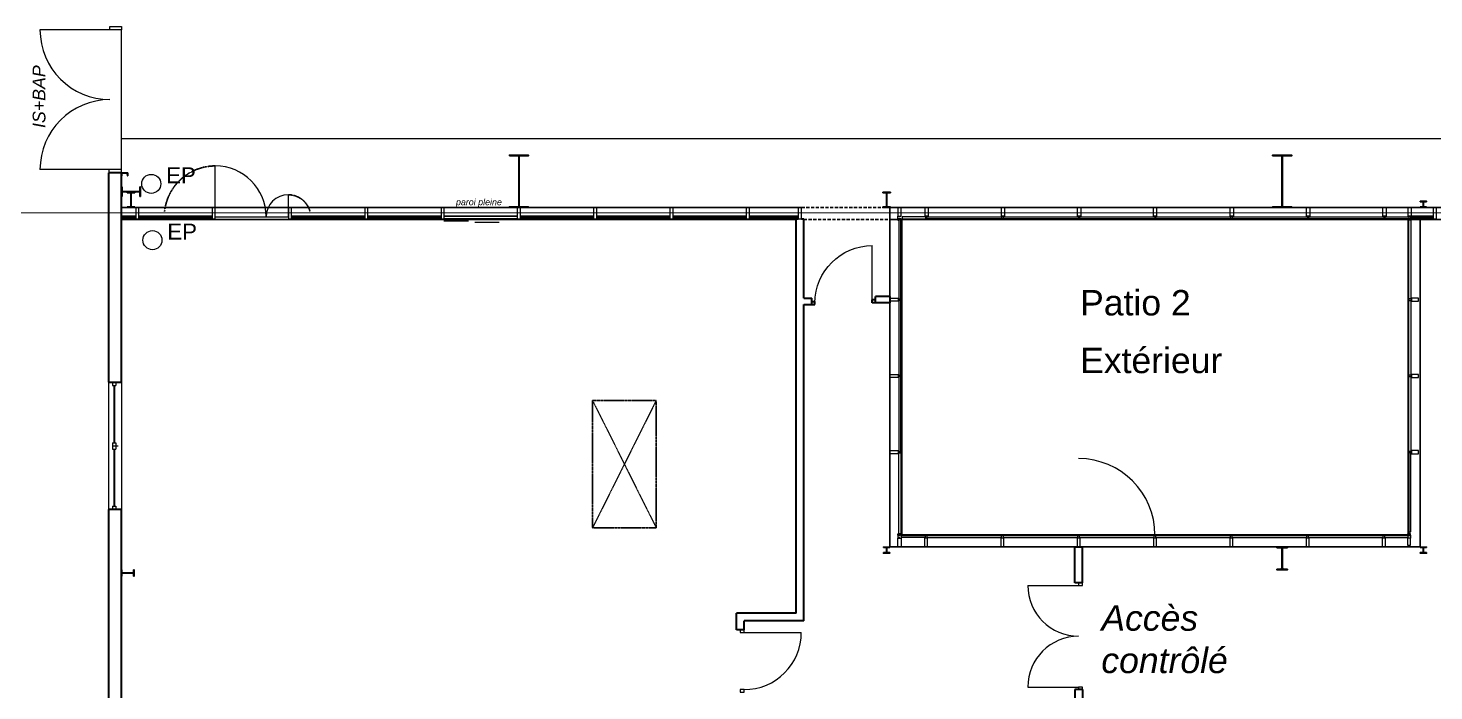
# Model space of a CAD drawing. Header units: metres. Extents: x 134472 to 303672, y 136880 to 366415.
# Drawn here: x 156380 to 178482, y 308494 to 318922 of the extents above; entities that cross this region are included whole.
import ezdxf

# ---------------------------------------------------------------- set-up
doc = ezdxf.new("R2010")
doc.units = ezdxf.units.M
doc.header["$LTSCALE"] = 2
doc.header["$MEASUREMENT"] = 0
for name, pattern in [('CACHE', [0.375, 0.25, -0.125]), ('CONTINU', [0]), ('Planta_2$0$CACHE', [0.375, 0.25, -0.125]), ('STYLE_12', [0.46875, 0.3125, -0.15625])]:
    doc.linetypes.add(name, pattern=pattern)
for name, color, linetype in [('0.01', 8, 'Continuous'), ('0.1TEN', 133, 'Planta_2$0$CACHE'), ('1', 5, 'Continuous'), ('MOJI', 7, 'Continuous')]:
    doc.layers.add(name, color=color, linetype=linetype)
for name, color, linetype, lineweight in [('0.03', 151, 'Continuous', 5), ('0.03TEN', 8, 'STYLE_12', 5), ('0.10', 92, 'Continuous', 9), ('0.15', 5, 'Continuous', 15), ('0.30', 1, 'Continuous', 30), ('cm', 133, 'Continuous', 0), ('slh-aa-chassis', 3, 'Continuous', 0), ('slh-aa-EP', 2, 'Continuous', 0)]:
    doc.layers.add(name, color=color, linetype=linetype, lineweight=lineweight)
doc.styles.add('arial', font='arial.ttf')

# ---------------------------------------------------------------- blocks, each defined once
blk = doc.blocks.new('chassis simple')
at = {"layer": 'slh-aa-chassis', "linetype": 'CONTINU', "lineweight": 0}
for p, q in [((0, 0), (90, 0)), ((0, 0), (0, -50)), ((50, 0), (50, -50)), ((0, -50), (50, -50)), ((20, -50), (20, -950)), ((30, -50), (30, -950)), ((0, -950), (50, -950)), ((0, -950), (0, -1000)), ((0, -1000), (90, -1000)), ((50, -950), (50, -1000))]:
    blk.add_line(p, q, dxfattribs=at)
blk = doc.blocks.new('slh-aa-EP 2')
at = {"color": 0, "linetype": 'ByBlock', "lineweight": -2}
blk.add_circle((0, 0), 150, dxfattribs=at)
at = {"color": 0, "linetype": 'ByBlock', "lineweight": -2, "insert": (234, 10), "char_height": 250, "attachment_point": 7, "style": 'arial'}
blk.add_mtext('EP', dxfattribs=at)

msp = doc.modelspace()

# ---------------------------------------------------------------- linework, layer by layer
at = {"layer": '0.01', "linetype": 'Continuous'}
for p, q in [((168539.471, 316099.317), (157846.586, 316099.317)), ((169926.586, 310759.317), (169926.586, 316099.317)), ((263046.586, 316099.317), (169926.586, 316099.317)), ((168454.471, 315909.317), (157846.586, 315909.317)), ((218046.586, 315909.317), (169926.586, 315909.317)), ((170116.586, 310949.317), (170116.586, 315909.317)), ((178101.586, 315919.317), (178076.586, 315919.317)), ((178076.586, 315909.317), (178076.586, 310949.317)), ((178266.586, 315909.317), (178266.586, 310759.317)), ((178086.586, 310999.317), (178086.586, 310939.317)), ((178266.586, 310759.317), (169926.586, 310759.317)), ((178086.586, 310939.317), (170106.586, 310939.317)), ((178076.586, 310949.317), (170116.586, 310949.317))]:
    msp.add_line(p, q, dxfattribs=at)
at = {"layer": '0.01', "linetype": 'CACHE', "ltscale": 100}
for p, q in [((168539.471, 316099.317), (169926.586, 316099.317)), ((168574.471, 315909.317), (169926.586, 315909.317))]:
    msp.add_line(p, q, dxfattribs=at)
at = {"layer": '0.01', "flags": 128}
for points in [[(171671.586, 316099.317), (169970.886, 316099.317)], [(158071.586, 315963.317), (157846.586, 315963.317)], [(158071.586, 315919.317), (157846.586, 315919.317)], [(159271.586, 315963.317), (158121.586, 315963.317)], [(159271.586, 315919.317), (158121.586, 315919.317)], [(161671.586, 315963.317), (160521.586, 315963.317)], [(161671.586, 315919.317), (160521.586, 315919.317)], [(162871.586, 315963.317), (161721.586, 315963.317)], [(162871.586, 315919.317), (161721.586, 315919.317)], [(164071.586, 315963.317), (162921.586, 315963.317)], [(164071.586, 315919.317), (162921.586, 315919.317)], [(165271.586, 315963.317), (164121.586, 315963.317)], [(165271.586, 315919.317), (164121.586, 315919.317)], [(166471.586, 315963.317), (165321.586, 315963.317)], [(166471.586, 315919.317), (165321.586, 315919.317)], [(167671.586, 315963.317), (166521.586, 315963.317)], [(167671.586, 315919.317), (166521.586, 315919.317)], [(168489.471, 315963.317), (167721.586, 315963.317)], [(168489.471, 315919.317), (167721.586, 315919.317)], [(178471.586, 315919.317), (178116.586, 315919.317)], [(178471.586, 315963.317), (178126.586, 315963.317)]]:
    msp.add_lwpolyline(points, dxfattribs=at)
at = {"layer": '0.03'}
for p, q in [((157846.586, 318896.728), (156566.586, 318896.728)), ((157846.586, 316696.728), (156566.586, 316696.728)), ((170507.786, 315955.117), (171685.386, 315955.117)), ((170507.786, 315923.117), (170507.786, 315955.117)), ((171685.386, 315923.117), (170507.786, 315923.117)), ((171685.386, 315955.117), (171685.386, 315923.117)), ((174107.786, 315955.117), (175285.386, 315955.117)), ((174107.786, 315923.117), (174107.786, 315955.117)), ((175285.386, 315923.117), (174107.786, 315923.117)), ((175285.386, 315955.117), (175285.386, 315923.117))]:
    msp.add_line(p, q, dxfattribs=at)
for points in [[(157666.586, 318946.728), (157846.586, 318946.728), (157846.586, 318896.728), (157666.586, 318896.728)], [(157646.586, 316646.728), (157846.586, 316646.728), (157846.586, 316696.728), (157646.586, 316696.728)], [(170070.786, 315904.317), (170070.786, 314660.517), (170102.786, 314660.517), (170102.786, 315904.317)], [(170495.386, 315955.117), (170122.786, 315955.117), (170122.786, 315923.117), (170495.386, 315923.117)], [(171717.786, 315955.117), (172895.386, 315955.117), (172895.386, 315923.117), (171717.786, 315923.117)], [(172917.786, 315955.117), (174095.386, 315955.117), (174095.386, 315923.117), (172917.786, 315923.117)], [(175317.786, 315955.117), (176495.386, 315955.117), (176495.386, 315923.117), (175317.786, 315923.117)], [(176517.786, 315955.117), (177695.386, 315955.117), (177695.386, 315923.117), (176517.786, 315923.117)], [(177717.786, 315955.117), (178090.386, 315955.117), (178090.386, 315923.117), (177717.786, 315923.117)], [(178118.586, 315904.317), (178118.586, 314660.517), (178086.586, 314660.517), (178086.586, 315904.317)], [(170070.786, 314638.117), (170070.786, 313460.517), (170102.786, 313460.517), (170102.786, 314638.117)], [(178118.586, 314638.117), (178118.586, 313460.517), (178086.586, 313460.517), (178086.586, 314638.117)], [(170070.786, 313438.117), (170070.786, 312260.517), (170102.786, 312260.517), (170102.786, 313438.117)], [(178118.586, 313438.117), (178118.586, 312260.517), (178086.586, 312260.517), (178086.586, 313438.117)], [(170070.786, 310963.117), (170070.786, 312238.117), (170102.786, 312238.117), (170102.786, 310963.117)], [(178118.586, 310994.317), (178118.586, 312238.117), (178086.586, 312238.117), (178086.586, 310994.317)], [(170485.386, 310907.317), (170112.786, 310907.317), (170112.786, 310939.317), (170485.386, 310939.317)], [(170507.786, 310907.317), (171685.386, 310907.317), (171685.386, 310939.317), (170507.786, 310939.317)], [(171707.786, 310907.317), (172885.386, 310907.317), (172885.386, 310939.317), (171707.786, 310939.317)], [(172907.786, 310907.317), (174085.386, 310907.317), (174085.386, 310939.317), (172907.786, 310939.317)], [(174107.786, 310907.317), (175285.386, 310907.317), (175285.386, 310939.317), (174107.786, 310939.317)], [(175307.786, 310907.317), (176485.386, 310907.317), (176485.386, 310939.317), (175307.786, 310939.317)], [(176507.786, 310907.317), (177685.386, 310907.317), (177685.386, 310939.317), (176507.786, 310939.317)], [(177707.786, 310907.317), (178080.386, 310907.317), (178080.386, 310939.317), (177707.786, 310939.317)]]:
    msp.add_lwpolyline(points, close=True, dxfattribs=at)
at = {"layer": '0.03', "flags": 128}
for points in [[(160121.586, 315953.317, 0.414213562), (159321.586, 316753.317)], [(160471.586, 316299.317, 0.414213562), (160121.586, 315949.317)], [(168751.586, 314599.317, -0.414213562), (169651.586, 315499.317)], [(174096.586, 310949.291, 0.414213562), (172896.586, 312149.291)], [(172096.586, 310154.736, 0.414213562), (172896.586, 309354.736)], [(167636.586, 308514.736, 0.414213562), (168536.586, 309414.736)], [(172896.586, 309354.736, 0.414213562), (172096.586, 308554.736)]]:
    msp.add_lwpolyline(points, format="xyb", dxfattribs=at)
for points in [[(159321.586, 315953.317), (159321.586, 316753.317)], [(160471.586, 315949.317), (160471.586, 316299.317)], [(158071.586, 315941.317), (157846.586, 315941.317)], [(159271.586, 315941.317), (158121.586, 315941.317)], [(160471.586, 315949.317), (159321.586, 315949.317)], [(161671.586, 315941.317), (160521.586, 315941.317)], [(162871.586, 315941.317), (161721.586, 315941.317)], [(165271.586, 315941.317), (164121.586, 315941.317)], [(166471.586, 315941.317), (165321.586, 315941.317)], [(167671.586, 315941.317), (166521.586, 315941.317)], [(168489.471, 315941.317), (167721.586, 315941.317)], [(178471.586, 315941.317), (178126.586, 315941.317)], [(169651.586, 314599.317), (169651.586, 315499.317)], [(172096.586, 310154.736), (172896.586, 310154.736)], [(167636.586, 309414.736), (168536.586, 309414.736)], [(172096.586, 308554.736), (172896.586, 308554.736)]]:
    msp.add_lwpolyline(points, dxfattribs=at)
at = {"layer": '0.03', "const_width": 1, "flags": 128}
msp.add_lwpolyline([(172896.586, 310949.317), (172896.586, 312149.317), (172896.586, 312149.317)], dxfattribs=at)
at = {"layer": '0.03'}
for centre, start, end in [((157666.586, 318896.728), 180, 270), ((157666.586, 316696.728), 90, 180)]:
    msp.add_arc(centre, 1100, start, end, dxfattribs=at)
at = {"layer": '0.03TEN', "linetype": 'Continuous'}
msp.add_line((157846.586, 316696.728), (157846.586, 318896.728), dxfattribs=at)
at = {"layer": '0.03TEN', "linetype": 'Continuous', "lineweight": 0}
msp.add_line((157846.586, 317182.723), (200446.586, 317182.723), dxfattribs=at)
at = {"layer": '0.03TEN', "flags": 128}
for points in [[(165254.086, 313062.067), (166254.086, 311062.067)], [(166254.086, 313062.067), (165254.086, 311062.067)]]:
    msp.add_lwpolyline(points, dxfattribs=at)
at = {"layer": '0.10', "flags": 128}
for points in [[(158071.586, 315919.317), (158121.586, 315919.317), (158121.586, 316099.317), (158071.586, 316099.317)], [(162871.586, 315919.317), (162921.586, 315919.317), (162921.586, 316099.317), (162871.586, 316099.317)], [(164071.586, 315919.317), (164121.586, 315919.317), (164121.586, 316099.317), (164071.586, 316099.317)], [(165271.586, 315919.317), (165321.586, 315919.317), (165321.586, 316099.317), (165271.586, 316099.317)], [(166471.586, 315919.317), (166521.586, 315919.317), (166521.586, 316099.317), (166471.586, 316099.317)], [(167671.586, 315919.317), (167721.586, 315919.317), (167721.586, 316099.317), (167671.586, 316099.317)], [(168489.471, 315919.317), (168539.471, 315919.317), (168539.471, 316099.317), (168489.471, 316099.317)]]:
    msp.add_lwpolyline(points, close=True, dxfattribs=at)
at = {"layer": '0.10'}
msp.add_lwpolyline([(178471.586, 315919.317), (178521.586, 315919.317), (178521.586, 316099.317), (178471.586, 316099.317)], close=True, dxfattribs=at)
at = {"layer": '0.10', "flags": 128}
for points in [[(170081.586, 315965.417), (170081.586, 315950.417)], [(170496.586, 315965.417), (170496.586, 315950.417)], [(171696.586, 315965.417), (171696.586, 315950.417)], [(172896.586, 315965.417), (172896.586, 315950.417)], [(174096.586, 315965.417), (174096.586, 315950.417)], [(175296.586, 315965.417), (175296.586, 315950.417)], [(176496.586, 315965.417), (176496.586, 315950.417)], [(177696.586, 315965.417), (177696.586, 315950.417)], [(178091.586, 315965.417), (178091.586, 315950.417)], [(178091.586, 315965.417), (178091.586, 315950.417)], [(170060.486, 314649.317), (170075.486, 314649.317)], [(178128.886, 314649.317), (178113.886, 314649.317)], [(170060.486, 313449.317), (170075.486, 313449.317)], [(178128.886, 313449.317), (178113.886, 313449.317)], [(170060.486, 312249.317), (170075.486, 312249.317)], [(178128.886, 312249.317), (178113.886, 312249.317)], [(170081.586, 310897.017), (170081.586, 310912.017)], [(170496.586, 310933.217), (170496.586, 310948.217)], [(171696.586, 310933.217), (171696.586, 310948.217)], [(172896.586, 310933.217), (172896.586, 310948.217)], [(174096.586, 310933.217), (174096.586, 310948.217)], [(175296.586, 310933.217), (175296.586, 310948.217)], [(176496.586, 310933.217), (176496.586, 310948.217)], [(177696.586, 310933.217), (177696.586, 310948.217)], [(178091.586, 310933.217), (178091.586, 310948.217)]]:
    msp.add_lwpolyline(points, dxfattribs=at)
at = {"layer": '0.10'}
for points in [[(159271.586, 315919.317), (159321.586, 315919.317), (159321.586, 316099.317), (159271.586, 316099.317)], [(160471.586, 315919.317), (160521.586, 315919.317), (160521.586, 316099.317), (160471.586, 316099.317)], [(161721.586, 316099.317), (161671.586, 316099.317), (161671.586, 315919.317), (161721.586, 315919.317)]]:
    msp.add_3dface(points, dxfattribs=at)
at = {"layer": '0.15'}
for points in [[(170106.586, 316099.317), (170056.586, 316099.317), (170056.586, 315965.417), (170106.586, 315965.417)], [(170481.586, 316099.317), (170531.586, 316099.317), (170531.586, 315965.417), (170481.586, 315965.417)], [(171681.586, 316099.317), (171731.586, 316099.317), (171731.586, 315965.417), (171681.586, 315965.417)], [(172881.586, 316099.317), (172931.586, 316099.317), (172931.586, 315965.417), (172881.586, 315965.417)], [(175281.586, 316099.317), (175331.586, 316099.317), (175331.586, 315965.417), (175281.586, 315965.417)], [(176481.586, 316099.317), (176531.586, 316099.317), (176531.586, 315965.417), (176481.586, 315965.417)], [(177681.586, 316099.317), (177731.586, 316099.317), (177731.586, 315965.417), (177681.586, 315965.417)], [(178076.586, 316099.317), (178126.586, 316099.317), (178126.586, 315965.417), (178076.586, 315965.417)], [(169926.586, 314624.317), (169926.586, 314674.317), (170060.486, 314674.317), (170060.486, 314624.317)], [(178238.486, 314624.317), (178238.486, 314674.317), (178128.886, 314674.317), (178128.886, 314624.317)], [(169926.586, 313424.317), (169926.586, 313474.317), (170060.486, 313474.317), (170060.486, 313424.317)], [(178238.486, 313424.317), (178238.486, 313474.317), (178128.886, 313474.317), (178128.886, 313424.317)], [(169926.586, 312224.317), (169926.586, 312274.317), (170060.486, 312274.317), (170060.486, 312224.317)], [(178238.486, 312224.317), (178238.486, 312274.317), (178128.886, 312274.317), (178128.886, 312224.317)], [(170106.586, 310759.317), (170056.586, 310759.317), (170056.586, 310897.017), (170106.586, 310897.017)], [(170471.586, 310759.317), (170521.586, 310759.317), (170521.586, 310897.017), (170471.586, 310897.017)], [(171671.586, 310759.317), (171721.586, 310759.317), (171721.586, 310897.017), (171671.586, 310897.017)], [(172871.586, 310759.317), (172921.586, 310759.317), (172921.586, 310897.017), (172871.586, 310897.017)], [(174071.586, 310759.317), (174121.586, 310759.317), (174121.586, 310897.017), (174071.586, 310897.017)], [(175271.586, 310759.317), (175321.586, 310759.317), (175321.586, 310897.017), (175271.586, 310897.017)], [(176471.586, 310759.317), (176521.586, 310759.317), (176521.586, 310897.017), (176471.586, 310897.017)], [(177671.586, 310759.317), (177721.586, 310759.317), (177721.586, 310897.017), (177671.586, 310897.017)], [(178066.586, 310787.417), (178116.586, 310787.417), (178116.586, 310897.017), (178066.586, 310897.017)]]:
    msp.add_lwpolyline(points, close=True, dxfattribs=at)
for points in [[(170106.586, 315921.817), (170106.586, 315919.317), (170081.586, 315919.317), (170081.586, 315934.317), (170081.586, 315919.317), (170056.586, 315919.317), (170056.586, 315965.417)], [(170104.086, 315899.317), (170106.586, 315899.317), (170106.586, 315919.317), (170056.586, 315919.317), (170056.586, 315899.317), (170069.486, 315899.317)], [(170481.586, 315921.817), (170481.586, 315919.317), (170506.586, 315919.317), (170506.586, 315934.317), (170506.586, 315919.317), (170531.586, 315919.317), (170531.586, 315921.817)], [(171681.586, 315921.817), (171681.586, 315919.317), (171706.586, 315919.317), (171706.586, 315934.317), (171706.586, 315919.317), (171731.586, 315919.317), (171731.586, 315921.817)], [(172881.586, 315921.817), (172881.586, 315919.317), (172906.586, 315919.317), (172906.586, 315934.317), (172906.586, 315919.317), (172931.586, 315919.317), (172931.586, 315921.817)], [(174081.586, 315921.817), (174081.586, 315919.317), (174106.586, 315919.317), (174106.586, 315934.317), (174106.586, 315919.317), (174131.586, 315919.317), (174131.586, 315921.817)], [(175281.586, 315921.817), (175281.586, 315919.317), (175306.586, 315919.317), (175306.586, 315934.317), (175306.586, 315919.317), (175331.586, 315919.317), (175331.586, 315921.817)], [(176481.586, 315921.817), (176481.586, 315919.317), (176506.586, 315919.317), (176506.586, 315934.317), (176506.586, 315919.317), (176531.586, 315919.317), (176531.586, 315921.817)], [(177681.586, 315921.817), (177681.586, 315919.317), (177706.586, 315919.317), (177706.586, 315934.317), (177706.586, 315919.317), (177731.586, 315919.317), (177731.586, 315921.817)], [(178076.586, 315921.817), (178076.586, 315919.317), (178101.586, 315919.317), (178101.586, 315934.317), (178101.586, 315919.317), (178126.586, 315919.317), (178126.586, 315965.417)], [(178079.086, 315899.317), (178076.586, 315899.317), (178076.586, 315919.317), (178126.586, 315919.317), (178126.586, 315899.317), (178113.686, 315899.317)], [(170104.086, 314624.317), (170106.586, 314624.317), (170106.586, 314649.317), (170091.586, 314649.317), (170106.586, 314649.317), (170106.586, 314674.317), (170104.086, 314674.317)], [(178085.286, 314624.317), (178082.786, 314624.317), (178082.786, 314649.317), (178097.786, 314649.317), (178082.786, 314649.317), (178082.786, 314674.317), (178085.286, 314674.317)], [(170104.086, 313424.317), (170106.586, 313424.317), (170106.586, 313449.317), (170091.586, 313449.317), (170106.586, 313449.317), (170106.586, 313474.317), (170104.086, 313474.317)], [(178085.286, 313424.317), (178082.786, 313424.317), (178082.786, 313449.317), (178097.786, 313449.317), (178082.786, 313449.317), (178082.786, 313474.317), (178085.286, 313474.317)], [(170104.086, 312224.317), (170106.586, 312224.317), (170106.586, 312249.317), (170091.586, 312249.317), (170106.586, 312249.317), (170106.586, 312274.317), (170104.086, 312274.317)], [(178085.286, 312224.317), (178082.786, 312224.317), (178082.786, 312249.317), (178097.786, 312249.317), (178082.786, 312249.317), (178082.786, 312274.317), (178085.286, 312274.317)], [(170104.086, 310963.117), (170106.586, 310963.117), (170106.586, 310943.117), (170056.586, 310943.117), (170056.586, 310963.117), (170069.486, 310963.117)], [(170106.586, 310940.617), (170106.586, 310943.117), (170081.586, 310943.117), (170081.586, 310928.117), (170081.586, 310943.117), (170056.586, 310943.117), (170056.586, 310897.017)], [(170471.586, 310940.617), (170471.586, 310943.117), (170496.586, 310943.117), (170496.586, 310928.117), (170496.586, 310943.117), (170521.586, 310943.117), (170521.586, 310940.617)], [(171671.586, 310940.617), (171671.586, 310943.117), (171696.586, 310943.117), (171696.586, 310928.117), (171696.586, 310943.117), (171721.586, 310943.117), (171721.586, 310940.617)], [(172871.586, 310940.617), (172871.586, 310943.117), (172896.586, 310943.117), (172896.586, 310928.117), (172896.586, 310943.117), (172921.586, 310943.117), (172921.586, 310940.617)], [(174071.586, 310940.617), (174071.586, 310943.117), (174096.586, 310943.117), (174096.586, 310928.117), (174096.586, 310943.117), (174121.586, 310943.117), (174121.586, 310940.617)], [(175271.586, 310940.617), (175271.586, 310943.117), (175296.586, 310943.117), (175296.586, 310928.117), (175296.586, 310943.117), (175321.586, 310943.117), (175321.586, 310940.617)], [(176471.586, 310940.617), (176471.586, 310943.117), (176496.586, 310943.117), (176496.586, 310928.117), (176496.586, 310943.117), (176521.586, 310943.117), (176521.586, 310940.617)], [(177671.586, 310940.617), (177671.586, 310943.117), (177696.586, 310943.117), (177696.586, 310928.117), (177696.586, 310943.117), (177721.586, 310943.117), (177721.586, 310940.617)], [(178069.086, 310963.117), (178066.586, 310963.117), (178066.586, 310943.117), (178116.586, 310943.117), (178116.586, 310963.117), (178103.686, 310963.117)], [(178066.586, 310940.617), (178066.586, 310943.117), (178091.586, 310943.117), (178091.586, 310928.117), (178091.586, 310943.117), (178116.586, 310943.117), (178116.586, 310897.017)]]:
    msp.add_lwpolyline(points, dxfattribs=at)
at = {"layer": '0.15', "flags": 128}
msp.add_lwpolyline([(178116.586, 315965.417), (178116.586, 315919.317)], dxfattribs=at)
at = {"layer": '0.15'}
for points in [[(174071.586, 316099.317), (174121.586, 316099.317), (174121.586, 315965.417), (174071.586, 315965.417)], [(172956.586, 310154.736), (172956.586, 310194.736), (172896.586, 310194.736), (172896.586, 310154.736)], [(167636.586, 309414.736), (167636.586, 309454.736), (167576.586, 309454.736), (167576.586, 309414.736)], [(172956.586, 308514.736), (172956.586, 308554.736), (172896.586, 308554.736), (172896.586, 308514.736)], [(167636.586, 308474.736), (167636.586, 308514.736), (167576.586, 308514.736), (167576.586, 308474.736)]]:
    msp.add_3dface(points, dxfattribs=at)
at = {"layer": '0.1TEN'}
msp.add_line((163403.086, 315909.317), (163303.086, 315909.317), dxfattribs=at)
msp.add_line((163403.086, 315909.317), (163303.086, 315909.317), dxfattribs=at)
at = {"layer": '0.1TEN', "flags": 128}
for points in [[(159321.586, 316753.317, 0.383728037), (158526.008, 316037.317)], [(160811.356, 316033.317, 0.344881464), (160471.586, 316299.317)]]:
    msp.add_lwpolyline(points, format="xyb", dxfattribs=at)
at = {"layer": '0.1TEN', "lineweight": 25, "ltscale": 10, "const_width": 20, "flags": 128}
msp.add_lwpolyline([(153966.774, 316015.317), (276226.397, 316015.317)], dxfattribs=at)
at = {"layer": '0.1TEN', "ltscale": 10}
msp.add_3dface([(165254.086, 311062.067), (166254.086, 311062.067), (166254.086, 313062.067), (165254.086, 313062.067)], dxfattribs=at)
at = {"layer": '0.30'}
for p, q in [((157846.586, 316646.728), (157646.586, 316646.728)), ((168701.586, 314572.078), (168701.586, 314672.078)), ((168701.586, 314622.078), (168751.586, 314622.078)), ((169701.586, 314649.317), (169651.586, 314649.317)), ((169701.586, 314599.317), (169701.586, 314699.317)), ((157656.586, 313349.317), (157846.586, 313349.317)), ((157846.586, 311349.317), (157646.586, 311349.317))]:
    msp.add_line(p, q, dxfattribs=at)
at = {"layer": '0.30', "linetype": 'Continuous'}
for p, q in [((169926.586, 314699.317), (169926.586, 314599.317)), ((157646.586, 307849.317), (157646.586, 311349.317)), ((157846.586, 307849.317), (157846.586, 311349.317)), ((172836.586, 310759.317), (172956.586, 310759.317))]:
    msp.add_line(p, q, dxfattribs=at)
at = {"layer": '0.30', "flags": 128}
for points in [[(157646.586, 313349.317), (157646.586, 316646.728)], [(157846.586, 314714.316), (157846.586, 316646.728)], [(168454.471, 315919.317), (168489.471, 315919.317)], [(168454.471, 309716.817), (168454.471, 315919.317)], [(168539.471, 315919.317), (168574.471, 315919.317)], [(168574.471, 315377.078), (168574.471, 315919.317)], [(168574.471, 314672.078), (168574.471, 315919.317)], [(157846.586, 313349.317), (157846.586, 314714.316)], [(168574.471, 314672.078), (168701.586, 314672.078)], [(168574.471, 314572.078), (168751.586, 314572.078)], [(168574.471, 309596.817), (168574.471, 314572.078)], [(168751.586, 314572.078), (168751.586, 314622.078)], [(169651.586, 314599.317), (169651.586, 314649.317)], [(169926.586, 314599.317), (169651.586, 314599.317)], [(169926.586, 314699.317), (169701.586, 314699.317)], [(172836.586, 310194.736), (172836.586, 310759.317)], [(172956.586, 310194.736), (172956.586, 310759.317)], [(172956.586, 310194.736), (172836.586, 310194.736)], [(168454.471, 309716.817), (167516.586, 309716.817)], [(167516.586, 309454.736), (167516.586, 309716.817)], [(167636.586, 309454.736), (167516.586, 309454.736)], [(168574.471, 309596.817), (167636.586, 309596.817)], [(167636.586, 309454.736), (167636.586, 309596.817)], [(172956.586, 308514.736), (172836.586, 308514.736)], [(172836.586, 308514.736), (172836.586, 307414.736)], [(172956.586, 308514.736), (172956.586, 307414.736)]]:
    msp.add_lwpolyline(points, dxfattribs=at)
at = {"layer": '1', "color": 5, "linetype": 'Continuous', "ltscale": 2}
for p, q in [((157946.586, 316646.728), (157846.586, 316646.728)), ((157846.586, 316646.728), (157846.586, 316596.728)), ((157846.586, 316596.728), (157848.171, 316596.728)), ((157852.657, 316600.869, 0), (157855.086, 316631.228)), ((157928.586, 316640.728), (157864.586, 316640.728)), ((157940.514, 316600.869, 0), (157938.086, 316631.228)), ((157946.586, 316596.728), (157945, 316596.728)), ((157946.586, 316646.728), (157946.586, 316596.728)), ((157857.286, 316367.867), (157857.286, 316424.317)), ((157857.286, 316367.867), (157857.286, 316424.317)), ((157857.286, 316330.767), (157857.286, 316274.317)), ((157857.286, 316330.767), (157857.286, 316274.317)), ((157872.286, 316352.867), (158120.886, 316352.867)), ((157872.286, 316352.867), (158120.886, 316352.867)), ((157872.286, 316345.767), (158120.886, 316345.767)), ((157872.286, 316345.767), (158120.886, 316345.767)), ((157936.586, 316329.517), (157936.586, 316339.317)), ((157936.586, 316329.517), (157936.586, 316339.317)), ((157936.586, 316329.517), (157978.486, 316329.517)), ((157936.586, 316329.517), (157978.486, 316329.517)), ((157993.486, 316314.517), (157993.486, 316124.117)), ((157993.486, 316314.517), (157993.486, 316124.117)), ((157999.686, 316314.517), (157999.686, 316124.117)), ((157999.686, 316314.517), (157999.686, 316124.117)), ((158014.686, 316329.517), (158056.586, 316329.517)), ((158014.686, 316329.517), (158056.586, 316329.517)), ((158135.886, 316367.867), (158135.886, 316424.317)), ((158135.886, 316367.867), (158135.886, 316424.317)), ((158135.886, 316330.767), (158135.886, 316274.317)), ((158135.886, 316330.767), (158135.886, 316274.317)), ((169816.586, 316329.517), (169816.586, 316339.317)), ((169816.586, 316329.517), (169858.486, 316329.517)), ((169873.486, 316314.517), (169873.486, 316124.117)), ((169879.686, 316314.517), (169879.686, 316124.117)), ((169894.686, 316329.517), (169936.586, 316329.517)), ((157978.486, 316109.117), (157936.586, 316109.117)), ((157978.486, 316109.117), (157936.586, 316109.117)), ((158014.686, 316109.117), (158056.586, 316109.117)), ((158014.686, 316109.117), (158056.586, 316109.117)), ((169858.486, 316109.117), (169816.586, 316109.117)), ((169894.686, 316109.117), (169936.586, 316109.117)), ((178302.086, 316189.317), (178266.586, 316189.317)), ((178302.086, 316109.317), (178266.586, 316109.317)), ((178314.086, 316177.317), (178314.086, 316121.317)), ((178319.086, 316177.317), (178319.086, 316121.317)), ((178331.086, 316189.317), (178366.586, 316189.317)), ((178331.086, 316109.317), (178366.586, 316109.317)), ((169862.086, 310749.317), (169826.586, 310749.317)), ((169862.086, 310669.317), (169826.586, 310669.317)), ((169874.086, 310737.317), (169874.086, 310681.317)), ((169879.086, 310737.317), (169879.086, 310681.317)), ((169891.086, 310749.317), (169926.586, 310749.317)), ((169891.086, 310669.317), (169926.586, 310669.317)), ((176074.586, 310746.617), (176011.586, 310746.617)), ((176092.586, 310430.017), (176092.586, 310728.617)), ((176100.586, 310430.017), (176100.586, 310728.617)), ((176118.586, 310746.617), (176181.586, 310746.617)), ((178302.086, 310749.317), (178266.586, 310749.317)), ((178302.086, 310669.317), (178266.586, 310669.317)), ((178314.086, 310737.317), (178314.086, 310681.317)), ((178319.086, 310737.317), (178319.086, 310681.317)), ((178331.086, 310749.317), (178366.586, 310749.317)), ((178331.086, 310669.317), (178366.586, 310669.317)), ((157855.086, 310364.117), (157855.086, 310399.317)), ((157855.086, 310334.517), (157855.086, 310299.317)), ((157867.086, 310352.117), (158026.086, 310352.117)), ((157867.086, 310346.517), (158026.086, 310346.517)), ((158038.086, 310364.117), (158038.086, 310399.317)), ((158038.086, 310334.517), (158038.086, 310299.317)), ((176074.586, 310412.017), (176011.586, 310412.017)), ((176118.586, 310412.017), (176181.586, 310412.017))]:
    msp.add_line(p, q, dxfattribs=at)
at = {"layer": '1', "color": 5, "linetype": 'Continuous', "ltscale": 2410.095415}
for points in [[(163946.586, 316911.317), (164246.586, 316911.317), (164246.586, 316923.317), (163946.586, 316923.317), (163946.586, 316911.317)], [(164093.586, 316111.317), (164099.586, 316111.317), (164099.586, 316911.317), (164093.586, 316911.317), (164093.586, 316111.317)], [(175946.586, 316911.317), (176246.586, 316911.317), (176246.586, 316923.317), (175946.586, 316923.317), (175946.586, 316911.317)], [(176093.586, 316111.317), (176099.586, 316111.317), (176099.586, 316911.317), (176093.586, 316911.317), (176093.586, 316111.317)], [(163946.586, 316099.317), (164246.586, 316099.317), (164246.586, 316111.317), (163946.586, 316111.317), (163946.586, 316099.317)], [(163946.586, 316099.317), (164246.586, 316099.317), (164246.586, 316111.317), (163946.586, 316111.317), (163946.586, 316099.317)], [(175946.586, 316099.317), (176246.586, 316099.317), (176246.586, 316111.317), (175946.586, 316111.317), (175946.586, 316099.317)], [(175946.586, 316099.317), (176246.586, 316099.317), (176246.586, 316111.317), (175946.586, 316111.317), (175946.586, 316099.317)], [(175946.586, 316099.317), (176246.586, 316099.317), (176246.586, 316111.317), (175946.586, 316111.317), (175946.586, 316099.317)]]:
    msp.add_lwpolyline(points, close=True, dxfattribs=at)
at = {"layer": '1', "color": 5, "linetype": 'Continuous', "ltscale": 2}
for points in [[(157846.586, 316349.317), (157846.586, 316424.317), (157857.286, 316424.317)], [(157846.586, 316349.317), (157846.586, 316424.317), (157857.286, 316424.317)], [(157846.586, 316349.317), (157846.586, 316274.317), (157857.286, 316274.317)], [(157846.586, 316349.317), (157846.586, 316274.317), (157857.286, 316274.317)], [(157936.586, 316339.317), (158056.586, 316339.317), (158056.586, 316329.517)], [(157936.586, 316339.317), (158056.586, 316339.317), (158056.586, 316329.517)], [(158146.586, 316349.317), (158146.586, 316424.317), (158135.886, 316424.317)], [(158146.586, 316349.317), (158146.586, 316424.317), (158135.886, 316424.317)], [(158146.586, 316349.317), (158146.586, 316274.317), (158135.886, 316274.317)], [(158146.586, 316349.317), (158146.586, 316274.317), (158135.886, 316274.317)], [(169816.586, 316339.317), (169936.586, 316339.317), (169936.586, 316329.517)], [(158056.586, 316109.117), (158056.586, 316099.317), (157936.586, 316099.317), (157936.586, 316109.117)], [(158056.586, 316109.117), (158056.586, 316099.317), (157936.586, 316099.317), (157936.586, 316109.117)], [(169936.586, 316109.117), (169936.586, 316099.317), (169816.586, 316099.317), (169816.586, 316109.117)], [(178316.586, 316197.317), (178266.586, 316197.317), (178266.586, 316189.317)], [(178316.586, 316101.317), (178266.586, 316101.317), (178266.586, 316109.317)], [(178316.586, 316197.317), (178366.586, 316197.317), (178366.586, 316189.317)], [(178316.586, 316101.317), (178366.586, 316101.317), (178366.586, 316109.317)], [(176096.586, 310759.317), (176011.586, 310759.317), (176011.586, 310746.617)], [(176096.586, 310759.317), (176181.586, 310759.317), (176181.586, 310746.617)], [(169876.586, 310757.317), (169826.586, 310757.317), (169826.586, 310749.317)], [(169876.586, 310661.317), (169826.586, 310661.317), (169826.586, 310669.317)], [(169876.586, 310757.317), (169926.586, 310757.317), (169926.586, 310749.317)], [(169876.586, 310661.317), (169926.586, 310661.317), (169926.586, 310669.317)], [(178316.586, 310757.317), (178266.586, 310757.317), (178266.586, 310749.317)], [(178316.586, 310661.317), (178266.586, 310661.317), (178266.586, 310669.317)], [(178316.586, 310757.317), (178366.586, 310757.317), (178366.586, 310749.317)], [(178316.586, 310661.317), (178366.586, 310661.317), (178366.586, 310669.317)], [(157846.586, 310349.317), (157846.586, 310399.317), (157855.086, 310399.317)], [(157846.586, 310349.317), (157846.586, 310299.317), (157855.086, 310299.317)], [(158046.586, 310349.317), (158046.586, 310399.317), (158038.086, 310399.317)], [(158046.586, 310349.317), (158046.586, 310299.317), (158038.086, 310299.317)], [(176096.586, 310399.317), (176011.586, 310399.317), (176011.586, 310412.017)], [(176096.586, 310399.317), (176181.586, 310399.317), (176181.586, 310412.017)]]:
    msp.add_lwpolyline(points, dxfattribs=at)
for centre, radius, start, end in [((157848.171, 316601.228), 4.5, 270, 355.4260787), ((157864.586, 316631.228), 9.5, 90, 180), ((157928.586, 316631.228), 9.5, 0, 90), ((157945, 316601.228), 4.5, 184.5739213, 270), ((157872.286, 316367.867), 15, 180, 270), ((157872.286, 316367.867), 15, 180, 270), ((157872.286, 316330.767), 15, 90, 180), ((157872.286, 316330.767), 15, 90, 180), ((157978.486, 316314.517), 15, 0, 90), ((157978.486, 316314.517), 15, 0, 90), ((158014.686, 316314.517), 15, 90, 180), ((158014.686, 316314.517), 15, 90, 180), ((158120.886, 316367.867), 15, 270, 0), ((158120.886, 316367.867), 15, 270, 0), ((158120.886, 316330.767), 15, 0, 90), ((158120.886, 316330.767), 15, 0, 90), ((169858.486, 316314.517), 15, 0, 90), ((169894.686, 316314.517), 15, 90, 180), ((157978.486, 316124.117), 15, 270, 0), ((157978.486, 316124.117), 15, 270, 0), ((158014.686, 316124.117), 15, 180, 270), ((158014.686, 316124.117), 15, 180, 270), ((169858.486, 316124.117), 15, 270, 0), ((169894.686, 316124.117), 15, 180, 270), ((178302.086, 316177.317), 12, 0, 90), ((178302.086, 316121.317), 12, 270, 0), ((178331.086, 316177.317), 12, 90, 180), ((178331.086, 316121.317), 12, 180, 270), ((169862.086, 310737.317), 12, 0, 90), ((169862.086, 310681.317), 12, 270, 0), ((169891.086, 310737.317), 12, 90, 180), ((169891.086, 310681.317), 12, 180, 270), ((176074.586, 310728.617), 18, 0, 90), ((176118.586, 310728.617), 18, 90, 180), ((178302.086, 310737.317), 12, 0, 90), ((178302.086, 310681.317), 12, 270, 0), ((178331.086, 310737.317), 12, 90, 180), ((178331.086, 310681.317), 12, 180, 270), ((157867.086, 310364.117), 12, 180, 270), ((157867.086, 310334.517), 12, 90, 180), ((158026.086, 310364.117), 12, 270, 0), ((158026.086, 310334.517), 12, 0, 90), ((176074.586, 310430.017), 18, 270, 0), ((176118.586, 310430.017), 18, 180, 270)]:
    msp.add_arc(centre, radius, start, end, dxfattribs=at)
at = {"layer": 'cm'}
for p, q in [((163303.086, 315882.317), (162918.086, 315882.317)), ((163788.086, 315864.317), (163403.086, 315864.317))]:
    msp.add_line(p, q, dxfattribs=at)
at = {"layer": 'slh-aa-chassis', "linetype": 'Continuous'}
for p, q in [((157646.586, 311349.317), (157646.586, 313349.317)), ((157646.586, 313349.317), (157846.586, 313349.317)), ((157846.586, 313349.317), (157846.586, 311349.317))]:
    msp.add_line(p, q, dxfattribs=at)

# ---------------------------------------------------------------- block references
at = {"layer": 'slh-aa-chassis'}
for p in [(157706.586, 313349.317), (157706.586, 312349.317)]:
    msp.add_blockref('chassis simple', p, dxfattribs=at)
at = {"layer": 'slh-aa-EP', "color": 7}
for p in [(158316.102, 316471.149), (158334.697, 315585.344)]:
    msp.add_blockref('slh-aa-EP 2', p, dxfattribs=at)

# ---------------------------------------------------------------- texts
at = {"layer": 'MOJI', "insert": (156451.596, 317350.12), "char_height": 200, "width": 1127.95452, "attachment_point": 1, "rotation": 90, "style": 'arial'}
msp.add_mtext('\\fArial|b0|i1|c0|p39;IS+BAP', dxfattribs=at)
at = {"layer": 'MOJI', "attachment_point": 1, "style": 'arial'}
for s, insert, char_height, width in [('{\\fArial|b0|i1|c0|p39;paroi pleine}', (163106.649, 316235.303), 100, 1881.4929), ('Patio 2', (172919.696, 314801.405), 400, 13020.29728), ('Extérieur', (172919.696, 313893.427), 400, 13020.2973), ('\\fArial|b0|i1|c0|p39;Accès contrôlé', (173254.216, 309841.271), 400, 1881.4929)]:
    msp.add_mtext(s, dxfattribs=dict(at, insert=insert, char_height=char_height, width=width))

doc.saveas('drawing.dxf')
